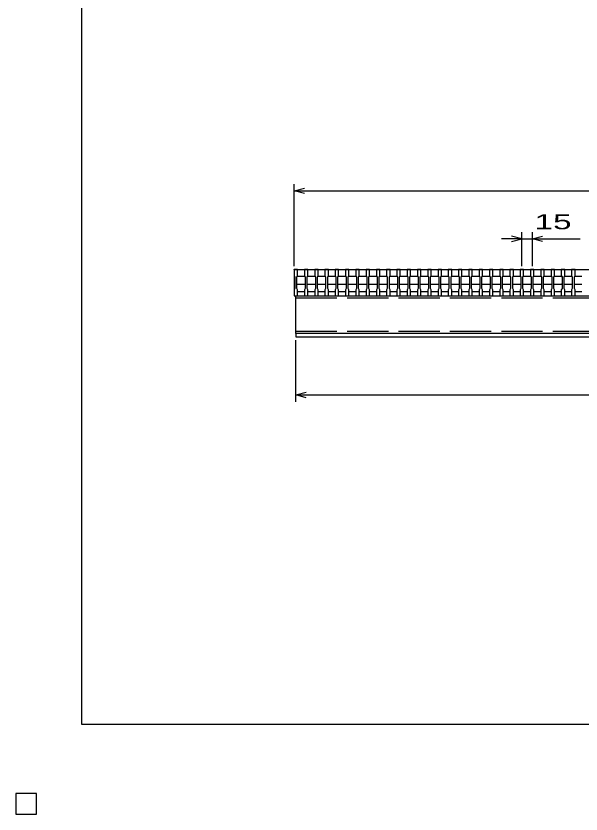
# Model space of a CAD drawing. Units: millimetres, scale not verified. Extents: x -1820 to 1736, y -1282 to 1048.
# Drawn here: x -1820 to -995, y -1282 to -117 of the extents above; entities that cross this region are included whole.
import ezdxf
from ezdxf.enums import TextEntityAlignment as Align

# ---------------------------------------------------------------- set-up
doc = ezdxf.new("R2010")
doc.units = ezdxf.units.MM
doc.header["$LTSCALE"] = 10
doc.linetypes.add('DASHED', pattern=[7.5, 6, -1.5])
for name, color, linetype, lineweight in [('0_2', 150, 'Continuous', 25), ('16', 3, 'Continuous', 25), ('22', 4, 'Continuous', 25)]:
    doc.layers.add(name, color=color, linetype=linetype, lineweight=lineweight)
doc.styles.add('ベクトル', font='')
doc.styles.get('ベクトル').set_extended_font_data('ベクトル')

msp = doc.modelspace()

# ---------------------------------------------------------------- linework, layer by layer
at = {"layer": '0_2'}
for p, q in [((-1724, -1151.5), (-1724, 1048.5)), ((1736, -1151.5), (-1724, -1151.5))]:
    msp.add_line(p, q, dxfattribs=at)
at = {"layer": '16'}
for p, q in [((-1414, -487.5), (-1414, -486.8)), ((-1414, -486.8), (-1409, -486.8)), ((-1414, -487.5), (-1414, -496)), ((-1409, -487.5), (-1414, -487.5)), ((-1414, -487.5), (-1414, -519.5)), ((-1414, -487.5), (-419, -487.5)), ((-1409, -486.8), (-1409, -487.5)), ((-1409, -496), (-1409, -487.5)), ((-1399, -487.5), (-1399, -486.8)), ((-1399, -486.8), (-1394, -486.8)), ((-1399, -487.5), (-1399, -496)), ((-1394, -487.5), (-1399, -487.5)), ((-1394, -486.8), (-1394, -487.5)), ((-1394, -496), (-1394, -487.5)), ((-1384, -487.5), (-1384, -486.8)), ((-1384, -486.8), (-1379, -486.8)), ((-1384, -487.5), (-1384, -496)), ((-1379, -487.5), (-1384, -487.5)), ((-1379, -486.8), (-1379, -487.5)), ((-1379, -496), (-1379, -487.5)), ((-1369, -487.5), (-1369, -486.8)), ((-1369, -486.8), (-1364, -486.8)), ((-1369, -487.5), (-1369, -496)), ((-1364, -487.5), (-1369, -487.5)), ((-1364, -486.8), (-1364, -487.5)), ((-1364, -496), (-1364, -487.5)), ((-1354, -487.5), (-1354, -486.8)), ((-1354, -486.8), (-1349, -486.8)), ((-1354, -487.5), (-1354, -496)), ((-1349, -487.5), (-1354, -487.5)), ((-1349, -486.8), (-1349, -487.5)), ((-1349, -496), (-1349, -487.5)), ((-1339, -487.5), (-1339, -486.8)), ((-1339, -486.8), (-1334, -486.8)), ((-1339, -487.5), (-1339, -496)), ((-1334, -487.5), (-1339, -487.5)), ((-1334, -486.8), (-1334, -487.5)), ((-1334, -496), (-1334, -487.5)), ((-1324, -487.5), (-1324, -486.8)), ((-1324, -486.8), (-1319, -486.8)), ((-1324, -487.5), (-1324, -496)), ((-1319, -487.5), (-1324, -487.5)), ((-1319, -486.8), (-1319, -487.5)), ((-1319, -496), (-1319, -487.5)), ((-1309, -487.5), (-1309, -486.8)), ((-1309, -486.8), (-1304, -486.8)), ((-1309, -487.5), (-1309, -496)), ((-1304, -487.5), (-1309, -487.5)), ((-1304, -486.8), (-1304, -487.5)), ((-1304, -496), (-1304, -487.5)), ((-1294, -487.5), (-1294, -486.8)), ((-1294, -486.8), (-1289, -486.8)), ((-1294, -487.5), (-1294, -496)), ((-1289, -487.5), (-1294, -487.5)), ((-1289, -486.8), (-1289, -487.5)), ((-1289, -496), (-1289, -487.5)), ((-1279, -487.5), (-1279, -486.8)), ((-1279, -486.8), (-1274, -486.8)), ((-1279, -487.5), (-1279, -496)), ((-1274, -487.5), (-1279, -487.5)), ((-1274, -486.8), (-1274, -487.5)), ((-1274, -496), (-1274, -487.5)), ((-1264, -487.5), (-1264, -486.8)), ((-1264, -486.8), (-1259, -486.8)), ((-1264, -487.5), (-1264, -496)), ((-1259, -487.5), (-1264, -487.5)), ((-1259, -486.8), (-1259, -487.5)), ((-1259, -496), (-1259, -487.5)), ((-1249, -487.5), (-1249, -486.8)), ((-1249, -486.8), (-1244, -486.8)), ((-1249, -487.5), (-1249, -496)), ((-1244, -487.5), (-1249, -487.5)), ((-1244, -486.8), (-1244, -487.5)), ((-1244, -496), (-1244, -487.5)), ((-1234, -487.5), (-1234, -486.8)), ((-1234, -486.8), (-1229, -486.8)), ((-1234, -487.5), (-1234, -496)), ((-1229, -487.5), (-1234, -487.5)), ((-1229, -486.8), (-1229, -487.5)), ((-1229, -496), (-1229, -487.5)), ((-1219, -487.5), (-1219, -486.8)), ((-1219, -486.8), (-1214, -486.8)), ((-1219, -487.5), (-1219, -496)), ((-1214, -487.5), (-1219, -487.5)), ((-1214, -486.8), (-1214, -487.5)), ((-1214, -496), (-1214, -487.5)), ((-1204, -487.5), (-1204, -486.8)), ((-1204, -486.8), (-1199, -486.8)), ((-1204, -487.5), (-1204, -496)), ((-1199, -487.5), (-1204, -487.5)), ((-1199, -486.8), (-1199, -487.5)), ((-1199, -496), (-1199, -487.5)), ((-1189, -487.5), (-1189, -486.8)), ((-1189, -486.8), (-1184, -486.8)), ((-1189, -487.5), (-1189, -496)), ((-1184, -487.5), (-1189, -487.5)), ((-1184, -486.8), (-1184, -487.5)), ((-1184, -496), (-1184, -487.5)), ((-1174, -487.5), (-1174, -486.8)), ((-1174, -486.8), (-1169, -486.8)), ((-1174, -487.5), (-1174, -496)), ((-1169, -487.5), (-1174, -487.5)), ((-1169, -486.8), (-1169, -487.5)), ((-1169, -496), (-1169, -487.5)), ((-1159, -487.5), (-1159, -486.8)), ((-1159, -486.8), (-1154, -486.8)), ((-1159, -487.5), (-1159, -496)), ((-1154, -487.5), (-1159, -487.5)), ((-1154, -486.8), (-1154, -487.5)), ((-1154, -496), (-1154, -487.5)), ((-1144, -487.5), (-1144, -486.8)), ((-1144, -486.8), (-1139, -486.8)), ((-1144, -487.5), (-1144, -496)), ((-1139, -487.5), (-1144, -487.5)), ((-1139, -486.8), (-1139, -487.5)), ((-1139, -496), (-1139, -487.5)), ((-1129, -487.5), (-1129, -486.8)), ((-1129, -486.8), (-1124, -486.8)), ((-1129, -487.5), (-1129, -496)), ((-1124, -487.5), (-1129, -487.5)), ((-1124, -486.8), (-1124, -487.5)), ((-1124, -496), (-1124, -487.5)), ((-1114, -487.5), (-1114, -486.8)), ((-1114, -486.8), (-1109, -486.8)), ((-1114, -487.5), (-1114, -496)), ((-1109, -487.5), (-1114, -487.5)), ((-1109, -486.8), (-1109, -487.5)), ((-1109, -496), (-1109, -487.5)), ((-1099, -487.5), (-1099, -486.8)), ((-1099, -486.8), (-1094, -486.8)), ((-1099, -487.5), (-1099, -496)), ((-1094, -487.5), (-1099, -487.5)), ((-1094, -486.8), (-1094, -487.5)), ((-1094, -496), (-1094, -487.5)), ((-1084, -487.5), (-1084, -486.8)), ((-1084, -486.8), (-1079, -486.8)), ((-1084, -487.5), (-1084, -496)), ((-1079, -487.5), (-1084, -487.5)), ((-1079, -486.8), (-1079, -487.5)), ((-1079, -496), (-1079, -487.5)), ((-1069, -487.5), (-1069, -486.8)), ((-1069, -486.8), (-1064, -486.8)), ((-1069, -487.5), (-1069, -496)), ((-1064, -487.5), (-1069, -487.5)), ((-1064, -486.8), (-1064, -487.5)), ((-1064, -496), (-1064, -487.5)), ((-1054, -487.5), (-1054, -486.8)), ((-1054, -486.8), (-1049, -486.8)), ((-1054, -487.5), (-1054, -496)), ((-1049, -487.5), (-1054, -487.5)), ((-1049, -486.8), (-1049, -487.5)), ((-1049, -496), (-1049, -487.5)), ((-1039, -487.5), (-1039, -486.8)), ((-1039, -486.8), (-1034, -486.8)), ((-1039, -487.5), (-1039, -496)), ((-1034, -487.5), (-1039, -487.5)), ((-1034, -486.8), (-1034, -487.5)), ((-1034, -496), (-1034, -487.5)), ((-1024, -487.5), (-1024, -486.8)), ((-1024, -486.8), (-1019, -486.8)), ((-1024, -487.5), (-1024, -496)), ((-1019, -487.5), (-1024, -487.5)), ((-1019, -486.8), (-1019, -487.5)), ((-1019, -496), (-1019, -487.5)), ((-1009, -487.5), (-1009, -486.8)), ((-1009, -486.8), (-1004, -486.8)), ((-1009, -487.5), (-1009, -496)), ((-1004, -487.5), (-1009, -487.5)), ((-1004, -486.8), (-1004, -487.5)), ((-1004, -496), (-1004, -487.5)), ((-1414, -496), (-1413, -498)), ((-1413, -498), (-1413, -515)), ((-1410, -498), (-1409, -496)), ((-1410, -498), (-1409, -497)), ((-1410, -515), (-1410, -498)), ((-1409, -497), (-1399, -497)), ((-1399, -496), (-1398, -498)), ((-1399, -497), (-1398, -498)), ((-1398, -498), (-1398, -515)), ((-1395, -498), (-1394, -496)), ((-1395, -498), (-1394, -497)), ((-1395, -515), (-1395, -498)), ((-1394, -497), (-1384, -497)), ((-1384, -496), (-1383, -498)), ((-1384, -497), (-1383, -498)), ((-1383, -498), (-1383, -515)), ((-1380, -498), (-1379, -496)), ((-1380, -498), (-1379, -497)), ((-1380, -515), (-1380, -498)), ((-1379, -497), (-1369, -497)), ((-1369, -496), (-1368, -498)), ((-1369, -497), (-1368, -498)), ((-1368, -498), (-1368, -515)), ((-1365, -498), (-1364, -496)), ((-1365, -498), (-1364, -497)), ((-1365, -515), (-1365, -498)), ((-1364, -497), (-1354, -497)), ((-1354, -496), (-1353, -498)), ((-1354, -497), (-1353, -498)), ((-1353, -498), (-1353, -515)), ((-1350, -498), (-1349, -496)), ((-1350, -498), (-1349, -497)), ((-1350, -515), (-1350, -498)), ((-1349, -497), (-1339, -497)), ((-1339, -496), (-1338, -498)), ((-1339, -497), (-1338, -498)), ((-1338, -498), (-1338, -515)), ((-1335, -498), (-1334, -496)), ((-1335, -498), (-1334, -497)), ((-1335, -515), (-1335, -498)), ((-1334, -497), (-1324, -497)), ((-1324, -496), (-1323, -498)), ((-1324, -497), (-1323, -498)), ((-1323, -498), (-1323, -515)), ((-1320, -498), (-1319, -496)), ((-1320, -498), (-1319, -497)), ((-1320, -515), (-1320, -498)), ((-1319, -497), (-1309, -497)), ((-1309, -496), (-1308, -498)), ((-1309, -497), (-1308, -498)), ((-1308, -498), (-1308, -515)), ((-1305, -498), (-1304, -496)), ((-1305, -498), (-1304, -497)), ((-1305, -515), (-1305, -498)), ((-1304, -497), (-1294, -497)), ((-1294, -496), (-1293, -498)), ((-1294, -497), (-1293, -498)), ((-1293, -498), (-1293, -515)), ((-1290, -498), (-1289, -496)), ((-1290, -498), (-1289, -497)), ((-1290, -515), (-1290, -498)), ((-1289, -497), (-1279, -497)), ((-1279, -496), (-1278, -498)), ((-1279, -497), (-1278, -498)), ((-1278, -498), (-1278, -515)), ((-1275, -498), (-1274, -496)), ((-1275, -498), (-1274, -497)), ((-1275, -515), (-1275, -498)), ((-1274, -497), (-1264, -497)), ((-1264, -496), (-1263, -498)), ((-1264, -497), (-1263, -498)), ((-1263, -498), (-1263, -515)), ((-1260, -498), (-1259, -496)), ((-1260, -498), (-1259, -497)), ((-1260, -515), (-1260, -498)), ((-1259, -497), (-1249, -497)), ((-1249, -496), (-1248, -498)), ((-1249, -497), (-1248, -498)), ((-1248, -498), (-1248, -515)), ((-1245, -498), (-1244, -496)), ((-1245, -498), (-1244, -497)), ((-1245, -515), (-1245, -498)), ((-1244, -497), (-1234, -497)), ((-1234, -496), (-1233, -498)), ((-1234, -497), (-1233, -498)), ((-1233, -498), (-1233, -515)), ((-1230, -498), (-1229, -496)), ((-1230, -498), (-1229, -497)), ((-1230, -515), (-1230, -498)), ((-1229, -497), (-1219, -497)), ((-1219, -496), (-1218, -498)), ((-1219, -497), (-1218, -498)), ((-1218, -498), (-1218, -515)), ((-1215, -498), (-1214, -496)), ((-1215, -498), (-1214, -497)), ((-1215, -515), (-1215, -498)), ((-1214, -497), (-1204, -497)), ((-1204, -496), (-1203, -498)), ((-1204, -497), (-1203, -498)), ((-1203, -498), (-1203, -515)), ((-1200, -498), (-1199, -496)), ((-1200, -498), (-1199, -497)), ((-1200, -515), (-1200, -498)), ((-1199, -497), (-1189, -497)), ((-1189, -496), (-1188, -498)), ((-1189, -497), (-1188, -498)), ((-1188, -498), (-1188, -515)), ((-1185, -498), (-1184, -496)), ((-1185, -498), (-1184, -497)), ((-1185, -515), (-1185, -498)), ((-1184, -497), (-1174, -497)), ((-1174, -496), (-1173, -498)), ((-1174, -497), (-1173, -498)), ((-1173, -498), (-1173, -515)), ((-1170, -498), (-1169, -496)), ((-1170, -498), (-1169, -497)), ((-1170, -515), (-1170, -498)), ((-1169, -497), (-1159, -497)), ((-1159, -496), (-1158, -498)), ((-1159, -497), (-1158, -498)), ((-1158, -498), (-1158, -515)), ((-1155, -498), (-1154, -496)), ((-1155, -498), (-1154, -497)), ((-1155, -515), (-1155, -498)), ((-1154, -497), (-1144, -497)), ((-1144, -496), (-1143, -498)), ((-1144, -497), (-1143, -498)), ((-1143, -498), (-1143, -515)), ((-1140, -498), (-1139, -496)), ((-1140, -498), (-1139, -497)), ((-1140, -515), (-1140, -498)), ((-1139, -497), (-1129, -497)), ((-1129, -496), (-1128, -498)), ((-1129, -497), (-1128, -498)), ((-1128, -498), (-1128, -515)), ((-1125, -498), (-1124, -496)), ((-1125, -498), (-1124, -497)), ((-1125, -515), (-1125, -498)), ((-1124, -497), (-1114, -497)), ((-1114, -496), (-1113, -498)), ((-1114, -497), (-1113, -498)), ((-1113, -498), (-1113, -515)), ((-1110, -498), (-1109, -496)), ((-1110, -498), (-1109, -497)), ((-1110, -515), (-1110, -498)), ((-1109, -497), (-1099, -497)), ((-1099, -496), (-1098, -498)), ((-1099, -497), (-1098, -498)), ((-1098, -498), (-1098, -515)), ((-1095, -498), (-1094, -496)), ((-1095, -498), (-1094, -497)), ((-1095, -515), (-1095, -498)), ((-1094, -497), (-1084, -497)), ((-1084, -496), (-1083, -498)), ((-1084, -497), (-1083, -498)), ((-1083, -498), (-1083, -515)), ((-1080, -498), (-1079, -496)), ((-1080, -498), (-1079, -497)), ((-1080, -515), (-1080, -498)), ((-1079, -497), (-1069, -497)), ((-1069, -496), (-1068, -498)), ((-1069, -497), (-1068, -498)), ((-1068, -498), (-1068, -515)), ((-1065, -498), (-1064, -496)), ((-1065, -498), (-1064, -497)), ((-1065, -515), (-1065, -498)), ((-1064, -497), (-1054, -497)), ((-1054, -496), (-1053, -498)), ((-1054, -497), (-1053, -498)), ((-1053, -498), (-1053, -515)), ((-1050, -498), (-1049, -496)), ((-1050, -498), (-1049, -497)), ((-1050, -515), (-1050, -498)), ((-1049, -497), (-1039, -497)), ((-1039, -496), (-1038, -498)), ((-1039, -497), (-1038, -498)), ((-1038, -498), (-1038, -515)), ((-1035, -498), (-1034, -496)), ((-1035, -498), (-1034, -497)), ((-1035, -515), (-1035, -498)), ((-1034, -497), (-1024, -497)), ((-1024, -496), (-1023, -498)), ((-1024, -497), (-1023, -498)), ((-1023, -498), (-1023, -515)), ((-1020, -498), (-1019, -496)), ((-1020, -498), (-1019, -497)), ((-1020, -515), (-1020, -498)), ((-1019, -497), (-1009, -497)), ((-1009, -496), (-1008, -498)), ((-1009, -497), (-1008, -498)), ((-1008, -498), (-1008, -515)), ((-1005, -498), (-1004, -496)), ((-1005, -498), (-1004, -497)), ((-1005, -515), (-1005, -498)), ((-1004, -497), (-994, -497)), ((-1409, -509), (-1410, -508)), ((-1399, -509), (-1409, -509)), ((-1398, -508), (-1399, -509)), ((-1394, -509), (-1395, -508)), ((-1384, -509), (-1394, -509)), ((-1383, -508), (-1384, -509)), ((-1379, -509), (-1380, -508)), ((-1369, -509), (-1379, -509)), ((-1368, -508), (-1369, -509)), ((-1364, -509), (-1365, -508)), ((-1354, -509), (-1364, -509)), ((-1353, -508), (-1354, -509)), ((-1349, -509), (-1350, -508)), ((-1339, -509), (-1349, -509)), ((-1338, -508), (-1339, -509)), ((-1334, -509), (-1335, -508)), ((-1324, -509), (-1334, -509)), ((-1323, -508), (-1324, -509)), ((-1319, -509), (-1320, -508)), ((-1309, -509), (-1319, -509)), ((-1308, -508), (-1309, -509)), ((-1304, -509), (-1305, -508)), ((-1294, -509), (-1304, -509)), ((-1293, -508), (-1294, -509)), ((-1289, -509), (-1290, -508)), ((-1279, -509), (-1289, -509)), ((-1278, -508), (-1279, -509)), ((-1274, -509), (-1275, -508)), ((-1264, -509), (-1274, -509)), ((-1263, -508), (-1264, -509)), ((-1259, -509), (-1260, -508)), ((-1249, -509), (-1259, -509)), ((-1248, -508), (-1249, -509)), ((-1244, -509), (-1245, -508)), ((-1234, -509), (-1244, -509)), ((-1233, -508), (-1234, -509)), ((-1229, -509), (-1230, -508)), ((-1219, -509), (-1229, -509)), ((-1218, -508), (-1219, -509)), ((-1214, -509), (-1215, -508)), ((-1204, -509), (-1214, -509)), ((-1203, -508), (-1204, -509)), ((-1199, -509), (-1200, -508)), ((-1189, -509), (-1199, -509)), ((-1188, -508), (-1189, -509)), ((-1184, -509), (-1185, -508)), ((-1174, -509), (-1184, -509)), ((-1173, -508), (-1174, -509)), ((-1169, -509), (-1170, -508)), ((-1159, -509), (-1169, -509)), ((-1158, -508), (-1159, -509)), ((-1154, -509), (-1155, -508)), ((-1144, -509), (-1154, -509)), ((-1143, -508), (-1144, -509)), ((-1139, -509), (-1140, -508)), ((-1129, -509), (-1139, -509)), ((-1128, -508), (-1129, -509)), ((-1124, -509), (-1125, -508)), ((-1114, -509), (-1124, -509)), ((-1113, -508), (-1114, -509)), ((-1109, -509), (-1110, -508)), ((-1099, -509), (-1109, -509)), ((-1098, -508), (-1099, -509)), ((-1094, -509), (-1095, -508)), ((-1084, -509), (-1094, -509)), ((-1083, -508), (-1084, -509)), ((-1079, -509), (-1080, -508)), ((-1069, -509), (-1079, -509)), ((-1068, -508), (-1069, -509)), ((-1064, -509), (-1065, -508)), ((-1054, -509), (-1064, -509)), ((-1053, -508), (-1054, -509)), ((-1049, -509), (-1050, -508)), ((-1039, -509), (-1049, -509)), ((-1038, -508), (-1039, -509)), ((-1034, -509), (-1035, -508)), ((-1024, -509), (-1034, -509)), ((-1023, -508), (-1024, -509)), ((-1019, -509), (-1020, -508)), ((-1009, -509), (-1019, -509)), ((-1008, -508), (-1009, -509)), ((-1004, -509), (-1005, -508)), ((-994, -509), (-1004, -509)), ((-1413, -515), (-1414, -517)), ((-1414, -517), (-1414, -525.5)), ((-1409, -517), (-1410, -515)), ((-1409, -525.5), (-1409, -517)), ((-1409, -519.5), (-1399, -519.5)), ((-1398, -515), (-1399, -517)), ((-1399, -517), (-1399, -525.5)), ((-1394, -517), (-1395, -515)), ((-1394, -525.5), (-1394, -517)), ((-1394, -519.5), (-1384, -519.5)), ((-1383, -515), (-1384, -517)), ((-1384, -517), (-1384, -525.5)), ((-1379, -517), (-1380, -515)), ((-1379, -525.5), (-1379, -517)), ((-1379, -519.5), (-1369, -519.5)), ((-1368, -515), (-1369, -517)), ((-1369, -517), (-1369, -525.5)), ((-1364, -517), (-1365, -515)), ((-1364, -525.5), (-1364, -517)), ((-1364, -519.5), (-1354, -519.5)), ((-1353, -515), (-1354, -517)), ((-1354, -517), (-1354, -525.5)), ((-1349, -517), (-1350, -515)), ((-1349, -525.5), (-1349, -517)), ((-1349, -519.5), (-1339, -519.5)), ((-1338, -515), (-1339, -517)), ((-1339, -517), (-1339, -525.5)), ((-1334, -517), (-1335, -515)), ((-1334, -525.5), (-1334, -517)), ((-1334, -519.5), (-1324, -519.5)), ((-1323, -515), (-1324, -517)), ((-1324, -517), (-1324, -525.5)), ((-1319, -517), (-1320, -515)), ((-1319, -525.5), (-1319, -517)), ((-1319, -519.5), (-1309, -519.5)), ((-1308, -515), (-1309, -517)), ((-1309, -517), (-1309, -525.5)), ((-1304, -517), (-1305, -515)), ((-1304, -525.5), (-1304, -517)), ((-1304, -519.5), (-1294, -519.5)), ((-1293, -515), (-1294, -517)), ((-1294, -517), (-1294, -525.5)), ((-1289, -517), (-1290, -515)), ((-1289, -525.5), (-1289, -517)), ((-1289, -519.5), (-1279, -519.5)), ((-1278, -515), (-1279, -517)), ((-1279, -517), (-1279, -525.5)), ((-1274, -517), (-1275, -515)), ((-1274, -525.5), (-1274, -517)), ((-1274, -519.5), (-1264, -519.5)), ((-1263, -515), (-1264, -517)), ((-1264, -517), (-1264, -525.5)), ((-1259, -517), (-1260, -515)), ((-1259, -525.5), (-1259, -517)), ((-1259, -519.5), (-1249, -519.5)), ((-1248, -515), (-1249, -517)), ((-1249, -517), (-1249, -525.5)), ((-1244, -517), (-1245, -515)), ((-1244, -525.5), (-1244, -517)), ((-1244, -519.5), (-1234, -519.5)), ((-1233, -515), (-1234, -517)), ((-1234, -517), (-1234, -525.5)), ((-1229, -517), (-1230, -515)), ((-1229, -525.5), (-1229, -517)), ((-1229, -519.5), (-1219, -519.5)), ((-1218, -515), (-1219, -517)), ((-1219, -517), (-1219, -525.5)), ((-1214, -517), (-1215, -515)), ((-1214, -525.5), (-1214, -517)), ((-1214, -519.5), (-1204, -519.5)), ((-1203, -515), (-1204, -517)), ((-1204, -517), (-1204, -525.5)), ((-1199, -517), (-1200, -515)), ((-1199, -525.5), (-1199, -517)), ((-1199, -519.5), (-1189, -519.5)), ((-1188, -515), (-1189, -517)), ((-1189, -517), (-1189, -525.5)), ((-1184, -517), (-1185, -515)), ((-1184, -525.5), (-1184, -517)), ((-1184, -519.5), (-1174, -519.5)), ((-1173, -515), (-1174, -517)), ((-1174, -517), (-1174, -525.5)), ((-1169, -517), (-1170, -515)), ((-1169, -525.5), (-1169, -517)), ((-1169, -519.5), (-1159, -519.5)), ((-1158, -515), (-1159, -517)), ((-1159, -517), (-1159, -525.5)), ((-1154, -517), (-1155, -515)), ((-1154, -525.5), (-1154, -517)), ((-1154, -519.5), (-1144, -519.5)), ((-1143, -515), (-1144, -517)), ((-1144, -517), (-1144, -525.5)), ((-1139, -517), (-1140, -515)), ((-1139, -525.5), (-1139, -517)), ((-1139, -519.5), (-1129, -519.5)), ((-1128, -515), (-1129, -517)), ((-1129, -517), (-1129, -525.5)), ((-1124, -517), (-1125, -515)), ((-1124, -525.5), (-1124, -517)), ((-1124, -519.5), (-1114, -519.5)), ((-1113, -515), (-1114, -517)), ((-1114, -517), (-1114, -525.5)), ((-1109, -517), (-1110, -515)), ((-1109, -525.5), (-1109, -517)), ((-1109, -519.5), (-1099, -519.5)), ((-1098, -515), (-1099, -517)), ((-1099, -517), (-1099, -525.5)), ((-1094, -517), (-1095, -515)), ((-1094, -525.5), (-1094, -517)), ((-1094, -519.5), (-1084, -519.5)), ((-1083, -515), (-1084, -517)), ((-1084, -517), (-1084, -525.5)), ((-1079, -517), (-1080, -515)), ((-1079, -525.5), (-1079, -517)), ((-1079, -519.5), (-1069, -519.5)), ((-1068, -515), (-1069, -517)), ((-1069, -517), (-1069, -525.5)), ((-1064, -517), (-1065, -515)), ((-1064, -525.5), (-1064, -517)), ((-1064, -519.5), (-1054, -519.5)), ((-1053, -515), (-1054, -517)), ((-1054, -517), (-1054, -525.5)), ((-1049, -517), (-1050, -515)), ((-1049, -525.5), (-1049, -517)), ((-1049, -519.5), (-1039, -519.5)), ((-1038, -515), (-1039, -517)), ((-1039, -517), (-1039, -525.5)), ((-1034, -517), (-1035, -515)), ((-1034, -525.5), (-1034, -517)), ((-1034, -519.5), (-1024, -519.5)), ((-1023, -515), (-1024, -517)), ((-1024, -517), (-1024, -525.5)), ((-1019, -517), (-1020, -515)), ((-1019, -525.5), (-1019, -517)), ((-1019, -519.5), (-1009, -519.5)), ((-1008, -515), (-1009, -517)), ((-1009, -517), (-1009, -525.5)), ((-1004, -517), (-1005, -515)), ((-1004, -525.5), (-1004, -517)), ((-1004, -519.5), (-994, -519.5)), ((-1414, -525.5), (-1409, -525.5)), ((-1411.5, -525.5), (-421.5, -525.5)), ((-1411.5, -580.5), (-1411.5, -525.5)), ((-1399, -525.5), (-1394, -525.5)), ((-1384, -525.5), (-1379, -525.5)), ((-1369, -525.5), (-1364, -525.5)), ((-1354, -525.5), (-1349, -525.5)), ((-1339, -525.5), (-1334, -525.5)), ((-1324, -525.5), (-1319, -525.5)), ((-1309, -525.5), (-1304, -525.5)), ((-1294, -525.5), (-1289, -525.5)), ((-1279, -525.5), (-1274, -525.5)), ((-1264, -525.5), (-1259, -525.5)), ((-1249, -525.5), (-1244, -525.5)), ((-1234, -525.5), (-1229, -525.5)), ((-1219, -525.5), (-1214, -525.5)), ((-1204, -525.5), (-1199, -525.5)), ((-1189, -525.5), (-1184, -525.5)), ((-1174, -525.5), (-1169, -525.5)), ((-1159, -525.5), (-1154, -525.5)), ((-1144, -525.5), (-1139, -525.5)), ((-1129, -525.5), (-1124, -525.5)), ((-1114, -525.5), (-1109, -525.5)), ((-1099, -525.5), (-1094, -525.5)), ((-1084, -525.5), (-1079, -525.5)), ((-1069, -525.5), (-1064, -525.5)), ((-1054, -525.5), (-1049, -525.5)), ((-1039, -525.5), (-1034, -525.5)), ((-1024, -525.5), (-1019, -525.5)), ((-1009, -525.5), (-1004, -525.5)), ((-421.5, -580.5), (-1411.5, -580.5)), ((-1411.5, -580.5), (-1411.5, -585.5)), ((-421.5, -580.5), (-1411.5, -580.5)), ((-1411.5, -585.5), (-421.5, -585.5)), ((-1790, -1252.5), (-1820, -1252.5)), ((-1820, -1252.5), (-1820, -1282.5)), ((-1790, -1252.5), (-1820, -1252.5)), ((-1820, -1252.5), (-1820, -1282.5)), ((-1790, -1252.5), (-1820, -1252.5)), ((-1820, -1252.5), (-1820, -1282.5)), ((-1790, -1252.5), (-1820, -1252.5)), ((-1820, -1252.5), (-1820, -1282.5)), ((-1790, -1252.5), (-1820, -1252.5)), ((-1820, -1252.5), (-1820, -1282.5)), ((-1790, -1282.5), (-1790, -1252.5)), ((-1790, -1282.5), (-1790, -1252.5)), ((-1790, -1282.5), (-1790, -1252.5)), ((-1790, -1282.5), (-1790, -1252.5)), ((-1790, -1282.5), (-1790, -1252.5)), ((-1820, -1282.5), (-1790, -1282.5)), ((-1820, -1282.5), (-1790, -1282.5)), ((-1820, -1282.5), (-1790, -1282.5)), ((-1820, -1282.5), (-1790, -1282.5)), ((-1820, -1282.5), (-1790, -1282.5))]:
    msp.add_line(p, q, dxfattribs=at)
at = {"layer": '16', "linetype": 'DASHED'}
for p, q in [((-1411.5, -528.7), (-421.5, -528.7)), ((-1411.5, -577.3), (-421.5, -577.3))]:
    msp.add_line(p, q, dxfattribs=at)
at = {"layer": '22'}
for p, q in [((-1414, -482.5), (-1414, -362.5)), ((-1414, -372.5), (-1399, -368.5)), ((-1399, -376.5), (-1414, -372.5)), ((-1414, -372.5), (-419, -372.5)), ((-1081.5, -442.5), (-1111.5, -442.5)), ((-1081.5, -442.5), (-1096.5, -438.5)), ((-1096.5, -446.5), (-1081.5, -442.5)), ((-1081.5, -482.5), (-1081.5, -432.5)), ((-1081.5, -442.5), (-1066.5, -442.5)), ((-1066.5, -432.5), (-1066.5, -482.5)), ((-1066.5, -442.5), (-1051.5, -438.5)), ((-1051.5, -446.5), (-1066.5, -442.5)), ((-1066.5, -442.5), (-996.5, -442.5)), ((-1411.5, -680.5), (-1411.5, -590.5)), ((-1411.5, -670.5), (-1396.5, -666.5)), ((-1396.5, -674.5), (-1411.5, -670.5)), ((-1411.5, -670.5), (-421.5, -670.5))]:
    msp.add_line(p, q, dxfattribs=at)
at = {"layer": '22', "color": 2}
for p, q in [((-1790, -1252.5), (-1820, -1252.5)), ((-1820, -1252.5), (-1820, -1282.5)), ((-1790, -1252.5), (-1820, -1252.5)), ((-1820, -1252.5), (-1820, -1282.5)), ((-1790, -1252.5), (-1820, -1252.5)), ((-1820, -1252.5), (-1820, -1282.5)), ((-1790, -1282.5), (-1790, -1252.5)), ((-1790, -1282.5), (-1790, -1252.5)), ((-1790, -1282.5), (-1790, -1252.5)), ((-1820, -1282.5), (-1790, -1282.5)), ((-1820, -1282.5), (-1790, -1282.5)), ((-1820, -1282.5), (-1790, -1282.5))]:
    msp.add_line(p, q, dxfattribs=at)

# ---------------------------------------------------------------- texts
at = {"layer": '22', "color": 2, "style": 'ベクトル', "width": 1.65}
msp.add_text(' 15 ', height=21.99, dxfattribs=at).set_placement((-1076.5, -417.5), align=Align.MIDDLE_LEFT)

doc.saveas('drawing.dxf')
